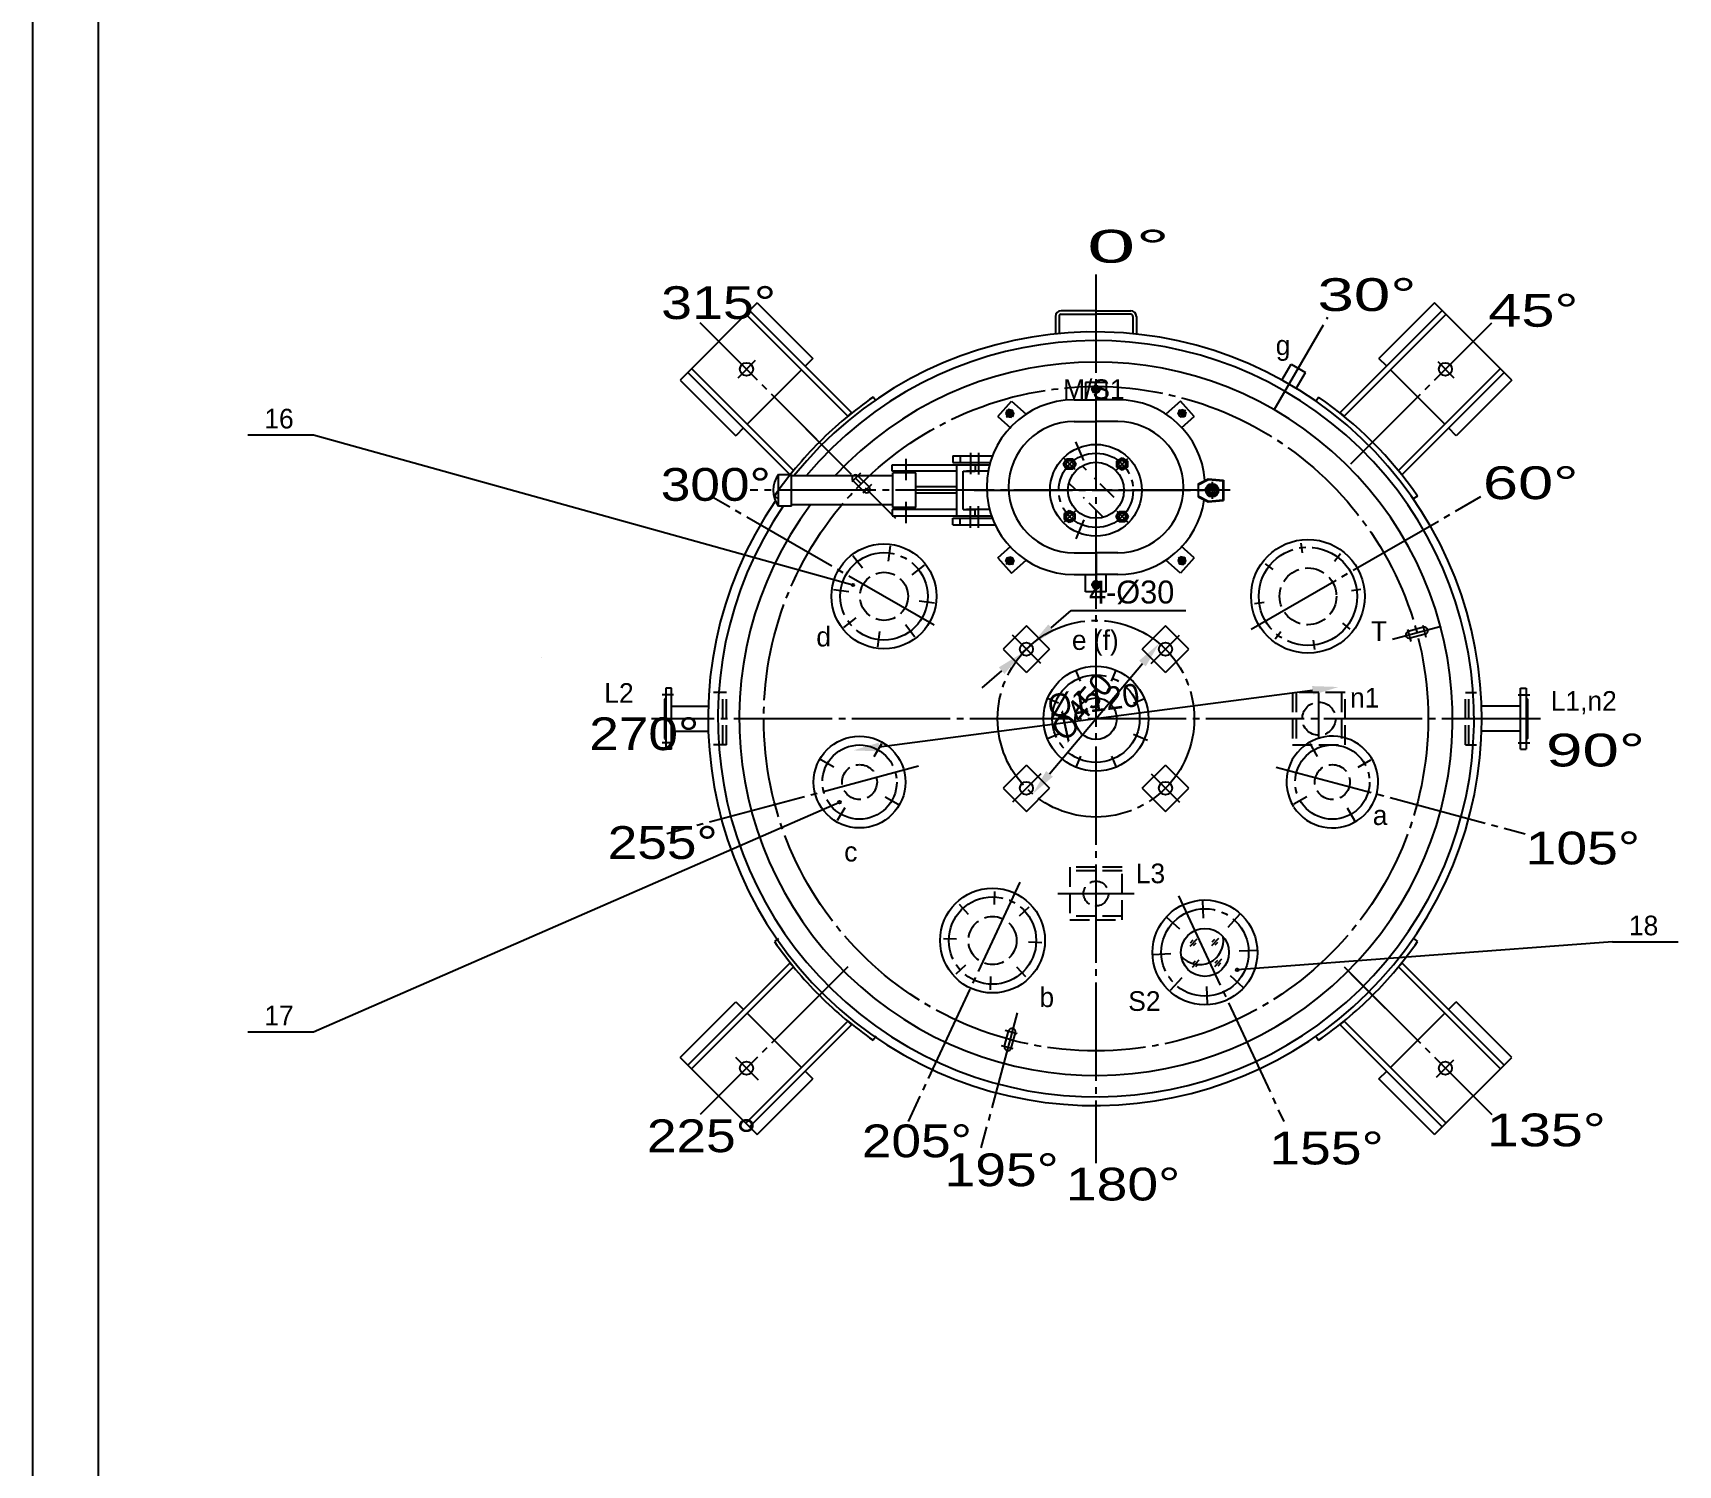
# Model space of a CAD drawing. Extents: x -10 to 10142, y -198 to 739.
# Drawn here: x 9548.1 to 9799, y 116.4 to 334.9 of the extents above; entities that cross this region are included whole.
import ezdxf

# ---------------------------------------------------------------- set-up
doc = ezdxf.new("R2010")
doc.units = 0
doc.linetypes.add('DASHDOT', pattern=[18, 15, -1, 1, -1])
doc.linetypes.add('DASHED', pattern=[4, 3, -1])
doc.layers.get('0').update_dxf_attribs({"color": 8, "linetype": 'CONTINUOUS'})
doc.layers.get('DEFPOINTS').update_dxf_attribs({"linetype": 'CONTINUOUS'})
for name, color, linetype in [('1', 8, 'CONTINUOUS'), ('2', 94, 'DASHDOT'), ('3', 2, 'DASHED'), ('5', 1, 'CONTINUOUS'), ('85', 7, 'CONTINUOUS')]:
    doc.layers.add(name, color=color, linetype=linetype)
doc.styles.get("Standard").update_dxf_attribs({"font": 'cadt_en', "bigfont": 'cadt_hz'})
doc.styles.add('STYLE1', font='cadt_en.shx', dxfattribs={"bigfont": 'cadt_hz.shx'})
doc.styles.add('STYLE526', font='cadt_en.shx', dxfattribs={"width": 1.493599, "bigfont": 'cadt_hz.shx'})
doc.styles.add('STYLE530', font='cadt_en.shx', dxfattribs={"width": 1.981314, "bigfont": 'cadt_hz.shx'})
doc.styles.add('STYLE531', font='cadt_en.shx', dxfattribs={"width": 1.439846, "bigfont": 'cadt_hz.shx'})
doc.styles.add('STYLE532', font='cadt_en.shx', dxfattribs={"width": 1.261579, "bigfont": 'cadt_hz.shx'})
doc.styles.add('STYLE533', font='cadt_en.shx', dxfattribs={"width": 1.213584, "bigfont": 'cadt_hz.shx'})
doc.styles.add('STYLE534', font='cadt_en.shx', dxfattribs={"width": 1.213584, "bigfont": 'cadt_hz.shx'})
doc.styles.add('STYLE535', font='cadt_en.shx', dxfattribs={"width": 1.213584, "bigfont": 'cadt_hz.shx'})
doc.styles.add('STYLE536', font='cadt_en.shx', dxfattribs={"width": 1.493599, "bigfont": 'cadt_hz.shx'})
doc.styles.add('STYLE537', font='cadt_en.shx', dxfattribs={"width": 1.261579, "bigfont": 'cadt_hz.shx'})
doc.styles.add('STYLE538', font='cadt_en.shx', dxfattribs={"width": 1.213584, "bigfont": 'cadt_hz.shx'})
doc.styles.add('STYLE539', font='cadt_en.shx', dxfattribs={"width": 1.259578, "bigfont": 'cadt_hz.shx'})
doc.styles.add('STYLE540', font='cadt_en.shx', dxfattribs={"width": 1.261722, "bigfont": 'cadt_hz.shx'})
doc.styles.add('STYLE545', font='cadt_en.shx', dxfattribs={"width": 1.359855, "bigfont": 'cadt_hz.shx'})
doc.styles.add('STYLE546', font='cadt_en.shx', dxfattribs={"width": 1.267812, "bigfont": 'cadt_hz.shx'})
doc.styles.add('STYLE547', font='cadt_en.shx', dxfattribs={"width": 1.213584, "bigfont": 'cadt_hz.shx'})
doc.styles.add('STYLE548', font='cadt_en.shx', dxfattribs={"width": 1.311643, "bigfont": 'cadt_hz.shx'})
doc.dimstyles.get("Standard").update_dxf_attribs({"dimtxt": 3.5, "dimasz": 4, "dimexe": 2, "dimexo": 0, "dimgap": 1, "dimtad": 1, "dimtoh": 1, "dimdec": 4, "dimzin": 0, "dimtxsty": 'STANDARD', "dimcen": 0, "dimazin": 3, "dimtfac": 1, "dimtdec": 4, "dimtmove": 0, "dimatfit": 3, "dimtolj": 1, "dimtzin": 0})

# ---------------------------------------------------------------- blocks, each defined once
blk = doc.blocks.new('*D24')
at = {"color": 0}
blk.add_line((9703.15, 221.84), (9717.32, 238.67), dxfattribs=at)
for points in [[(9716.81, 239.1), (9717.83, 238.24), (9719.89, 241.73)], [(9702.64, 222.27), (9703.66, 221.41), (9700.58, 218.78)]]:
    blk.add_solid(points, dxfattribs=at)
at = {"layer": 'DEFPOINTS', "color": 0}
for p in [(9719.89, 241.73), (9700.58, 218.78)]:
    blk.add_point(p, dxfattribs=at)
at = {"color": 0, "insert": (9708.13, 232.02), "char_height": 3.5, "attachment_point": 5, "rotation": 49.9235}
blk.add_mtext('\\A1;%%c450', dxfattribs=at)
blk = doc.blocks.new('*U25')
at = {"layer": '2'}
blk.add_line((6717.4, 278.18), (6734.75, 260.84, 1), dxfattribs=at)
blk = doc.blocks.new('*U26')
at = {"layer": '2'}
blk.add_line((6727.47, 192.39), (6717.4, 182.33, 1), dxfattribs=at)
blk = doc.blocks.new('*U27')
at = {"layer": '2'}
blk.add_line((6803.19, 192.39), (6813.26, 182.33, 1), dxfattribs=at)
blk = doc.blocks.new('*D28')
at = {"color": 0}
blk.add_line((9743.29, 234.57), (9677.18, 225.93), dxfattribs=at)
for points in [[(9743.2, 235.23), (9743.38, 233.91), (9747.25, 235.09)], [(9677.1, 226.6), (9677.27, 225.27), (9673.22, 225.42)]]:
    blk.add_solid(points, dxfattribs=at)
at = {"layer": 'DEFPOINTS', "color": 0}
for p in [(9747.25, 235.09), (9673.22, 225.42)]:
    blk.add_point(p, dxfattribs=at)
at = {"color": 0, "insert": (9709.88, 232.98), "char_height": 3.5, "attachment_point": 5, "rotation": 7.4443}
blk.add_mtext('\\A1;%%c1120', dxfattribs=at)
blk = doc.blocks.new('*D29')
at = {"color": 0}
for p, q in [((9703.41, 244.14), (9706.43, 246.76)), ((9706.43, 246.76), (9723.93, 246.76)), ((9698.87, 240.2), (9700.39, 241.51)), ((9695.85, 237.58), (9692.83, 234.96))]:
    blk.add_line(p, q, dxfattribs=at)
for points in [[(9702.97, 244.64), (9703.84, 243.63), (9700.39, 241.51)], [(9695.42, 238.09), (9696.29, 237.08), (9698.87, 240.2)]]:
    blk.add_solid(points, dxfattribs=at)
at = {"layer": 'DEFPOINTS', "color": 0}
for p in [(9700.39, 241.51), (9698.87, 240.2)]:
    blk.add_point(p, dxfattribs=at)
at = {"color": 0, "insert": (9715.68, 249.51), "char_height": 3.5, "attachment_point": 5}
blk.add_mtext('\\A1;4-%%c30', dxfattribs=at)
blk = doc.blocks.new('*U30')
at = {"layer": '2'}
for p, q in [((6765.33, 298.03), (6765.33, 162.47)), ((6765.33, 281.24), (6765.33, 279.76)), ((6765.33, 281.07), (6765.33, 279.93)), ((6766.07, 280.5), (6764.59, 280.5, 6.28)), ((6764.76, 280.5), (6765.9, 280.5)), ((6751.65, 277.3), (6752.76, 276.33)), ((6751.71, 276.26), (6752.69, 277.37, 6.28)), ((6751.78, 277.19), (6752.63, 276.44)), ((6752.58, 277.24), (6751.83, 276.39)), ((6779.01, 277.3), (6777.91, 276.33)), ((6778.95, 276.26), (6777.97, 277.37)), ((6778.88, 277.19), (6778.03, 276.44)), ((6778.08, 277.24), (6778.83, 276.39)), ((6736.31, 269.9), (6736.31, 266.63)), ((6746.18, 270.8), (6746.18, 267.53)), ((6747.43, 270.79), (6747.43, 267.52)), ((6762.17, 268.25), (6760.48, 269.95)), ((6768.49, 268.25), (6770.19, 269.95)), ((6783.04, 266.4), (6783.04, 263.78)), ((6785.78, 265.09), (6712.6, 265.09)), ((6783.88, 265.09), (6782.21, 265.09)), ((6736.31, 263.33), (6736.31, 260.06)), ((6746.18, 259.38), (6746.18, 262.66)), ((6747.43, 259.39), (6747.43, 262.66)), ((6762.17, 261.93), (6760.48, 260.24)), ((6768.49, 261.93), (6770.19, 260.24)), ((6751.65, 253.84), (6752.76, 254.82)), ((6751.71, 254.89), (6752.69, 253.78)), ((6751.78, 253.96), (6752.63, 254.71)), ((6752.58, 253.91), (6751.83, 254.76)), ((6779.01, 253.84), (6777.91, 254.82)), ((6778.95, 254.89), (6777.97, 253.78, 6.28)), ((6778.88, 253.96), (6778.03, 254.71)), ((6778.08, 253.91), (6778.83, 254.76)), ((6765.33, 249.91), (6765.33, 251.39)), ((6765.33, 250.08), (6765.33, 251.22)), ((6766.07, 250.65), (6764.59, 250.65)), ((6764.76, 250.65), (6765.9, 250.65))]:
    blk.add_line(p, q, dxfattribs=at)
blk.add_circle((6765.33, 265.09), 5.67, dxfattribs=at)
at = {"layer": '3'}
for p, q in [((6763.91, 268.16), (6763.25, 268.82)), ((6762.22, 265.2), (6761.21, 266.2, 1)), ((6768.1, 263.97), (6765.11, 266.96)), ((6766.41, 261.01), (6763.42, 264))]:
    blk.add_line(p, q, dxfattribs=at)
at = {"layer": '5'}
for centre, radius, start, end in [((6765.33, 280.5), 0.333, 342, 612), ((6752.2, 276.81), 0.333, 336.5127, 606.5127), ((6778.46, 276.81), 0.333, 293.4873, 563.4873), ((6769.34, 269.1), 0.533, 252, 522), ((6783.04, 265.09), 0.533, 342, 612), ((6761.32, 261.08), 0.533, 72, 342), ((6769.34, 261.08), 0.533, 162, 432), ((6752.2, 254.33), 0.333, 113.4873, 383.4873), ((6778.46, 254.33), 0.333, 156.5127, 426.5127), ((6765.33, 250.65), 0.333, 108, 378)]:
    blk.add_arc(centre, radius, start, end, dxfattribs=at)
at = {"layer": '85'}
for p, q in [((6763.76, 281.56), (6763.76, 278.91)), ((6766.9, 281.56), (6763.76, 281.56)), ((6766.9, 281.56), (6766.9, 278.91)), ((6750.37, 276.34), (6752.45, 278.7)), ((6752.45, 278.7), (6754.68, 276.72)), ((6762, 278.91), (6765.33, 278.91)), ((6764.72, 280.5), (6765.02, 281.03)), ((6765.02, 279.97), (6764.72, 280.5)), ((6765.02, 281.03), (6765.64, 281.03)), ((6765.64, 279.97), (6765.02, 279.97)), ((6768.66, 278.91), (6765.33, 278.91)), ((6765.64, 281.03), (6765.95, 280.5)), ((6765.95, 280.5), (6765.64, 279.97)), ((6778.21, 278.7), (6775.98, 276.72)), ((6780.3, 276.34), (6778.21, 278.7)), ((6750.37, 276.34), (6752.35, 274.58)), ((6752.01, 277.4), (6751.6, 276.94)), ((6751.6, 276.94), (6751.8, 276.35)), ((6751.8, 276.35), (6752.4, 276.23)), ((6752.61, 277.28), (6752.01, 277.4)), ((6752.4, 276.23), (6752.81, 276.69)), ((6752.81, 276.69), (6752.61, 277.28)), ((6777.86, 276.69), (6778.05, 277.28)), ((6778.26, 276.23), (6777.86, 276.69)), ((6778.05, 277.28), (6778.65, 277.4)), ((6778.87, 276.35), (6778.26, 276.23)), ((6780.3, 276.34), (6778.31, 274.58)), ((6778.65, 277.4), (6779.06, 276.94)), ((6779.06, 276.94), (6778.87, 276.35, 6.28)), ((6762, 275.57), (6765.33, 275.57)), ((6768.66, 275.57), (6765.33, 275.57)), ((6734.27, 269), (6749.11, 269)), ((6734.27, 268), (6734.27, 269, 6.28)), ((6743.49, 270.34), (6749.55, 270.34)), ((6743.49, 270.34), (6743.49, 269.35)), ((6743.49, 269.35), (6749.21, 269.35)), ((6744.1, 261.18), (6744.1, 269)), ((6744.43, 269), (6746.93, 269)), ((6744.64, 270.34), (6744.64, 269.35)), ((6746.93, 269), (6746.93, 268.01)), ((6760.4, 269.1), (6760.86, 269.9)), ((6760.86, 268.3), (6760.4, 269.1)), ((6760.86, 269.9), (6761.79, 269.9)), ((6761.79, 269.9), (6762.25, 269.1, 6.28)), ((6762.25, 269.1), (6761.79, 268.3)), ((6768.54, 269.56), (6769.34, 270.02)), ((6768.54, 268.64), (6768.54, 269.56)), ((6769.34, 268.17), (6768.54, 268.64)), ((6769.34, 270.02), (6770.14, 269.56)), ((6770.14, 268.64), (6769.34, 268.17, 6.28)), ((6770.14, 269.56), (6770.14, 268.64)), ((6716.9, 262.67), (6716.9, 267.52)), ((6716.9, 267.52), (6718.9, 267.52)), ((6718.9, 262.67), (6718.9, 267.52)), ((6734.33, 267.32), (6718.9, 267.32)), ((6744.1, 268), (6734.27, 268)), ((6735.51, 267.77), (6734.33, 267.77)), ((6734.33, 262.47), (6734.33, 267.77)), ((6737.88, 267.77), (6735.51, 267.77)), ((6737.88, 262.75), (6737.88, 267.77)), ((6745.1, 262.18), (6745.1, 268.01, 6.28)), ((6745.1, 268.01), (6746.93, 268.01)), ((6748.89, 268), (6745.61, 268)), ((6761.79, 268.3), (6760.86, 268.3)), ((6780.92, 266.06), (6782.47, 266.86)), ((6780.92, 265.91), (6782.5, 266.73)), ((6780.92, 266.06), (6780.92, 264.12)), ((6782.47, 266.86), (6784.8, 266.64)), ((6782.5, 266.73), (6784.66, 266.52)), ((6784.66, 266.52), (6784.66, 263.66)), ((6784.8, 266.64), (6784.8, 263.54)), ((6744.1, 265.64), (6737.88, 265.64)), ((6744.1, 264.66), (6737.88, 264.66)), ((6780.92, 264.27), (6782.5, 263.46)), ((6780.92, 264.12), (6782.47, 263.32)), ((6782.12, 265.09), (6782.58, 265.89)), ((6782.58, 264.29), (6782.12, 265.09)), ((6782.47, 263.32), (6784.8, 263.54)), ((6782.5, 263.46), (6784.66, 263.66)), ((6782.58, 265.89), (6783.51, 265.89)), ((6783.51, 264.29), (6782.58, 264.29)), ((6783.51, 265.89), (6783.97, 265.09)), ((6783.97, 265.09), (6783.51, 264.29)), ((6784.8, 263.54), (6784.8, 265.09)), ((6718.9, 262.67), (6716.9, 262.67)), ((6734.33, 262.87), (6718.9, 262.87)), ((6744.1, 262.18), (6734.27, 262.18)), ((6734.27, 262.18), (6734.27, 261.18)), ((6734.27, 261.18), (6749.41, 261.18)), ((6737.88, 262.47), (6734.33, 262.47)), ((6737.88, 262.47), (6737.88, 262.75)), ((6744.43, 261.18), (6746.93, 261.18)), ((6745.1, 262.18), (6746.93, 262.18)), ((6749.1, 262.18), (6745.61, 262.18)), ((6746.93, 261.18), (6746.93, 262.18)), ((6760.52, 261.55), (6761.32, 262.01, 6.28)), ((6760.52, 260.62), (6760.52, 261.55)), ((6761.32, 262.01), (6762.12, 261.55)), ((6762.12, 261.55), (6762.12, 260.62)), ((6768.41, 261.08), (6768.88, 261.88)), ((6768.88, 260.28), (6768.41, 261.08, 6.28)), ((6768.88, 261.88), (6769.8, 261.88)), ((6769.8, 261.88), (6770.26, 261.08)), ((6770.26, 261.08), (6769.8, 260.28)), ((6743.49, 259.84), (6743.49, 260.84)), ((6743.49, 260.84), (6749.54, 260.84)), ((6743.49, 259.84), (6749.96, 259.84)), ((6744.64, 259.84), (6744.64, 260.84)), ((6761.32, 260.16), (6760.52, 260.62)), ((6762.12, 260.62), (6761.32, 260.16)), ((6769.8, 260.28), (6768.88, 260.28)), ((6750.37, 254.81), (6752.35, 256.57)), ((6780.3, 254.81), (6778.31, 256.57)), ((6750.37, 254.81), (6752.45, 252.45)), ((6751.6, 254.21), (6751.8, 254.8, 6.28)), ((6752.01, 253.75), (6751.6, 254.21)), ((6751.8, 254.8), (6752.4, 254.92)), ((6752.61, 253.87), (6752.01, 253.75)), ((6752.4, 254.92), (6752.81, 254.46)), ((6752.45, 252.45), (6754.68, 254.43)), ((6752.81, 254.46), (6752.61, 253.87)), ((6762, 255.57), (6765.33, 255.57)), ((6768.66, 255.57), (6765.33, 255.57)), ((6778.21, 252.45), (6775.98, 254.43)), ((6778.26, 254.92), (6777.86, 254.46)), ((6777.86, 254.46), (6778.05, 253.87)), ((6778.05, 253.87), (6778.65, 253.75)), ((6780.3, 254.81), (6778.21, 252.45)), ((6778.87, 254.8), (6778.26, 254.92)), ((6778.65, 253.75), (6779.06, 254.21)), ((6779.06, 254.21), (6778.87, 254.8)), ((6762, 252.24), (6765.33, 252.24)), ((6763.76, 249.59), (6763.76, 252.24)), ((6765.02, 251.18), (6764.72, 250.65)), ((6765.64, 251.18), (6765.02, 251.18)), ((6768.66, 252.24), (6765.33, 252.24, 6.28)), ((6765.95, 250.65), (6765.64, 251.18)), ((6766.9, 249.59), (6766.9, 252.24)), ((6766.9, 249.59), (6763.76, 249.59)), ((6764.72, 250.65), (6765.02, 250.12)), ((6765.02, 250.12), (6765.64, 250.12)), ((6765.64, 250.12), (6765.95, 250.65, 6.28))]:
    blk.add_line(p, q, dxfattribs=at)
for centre, radius in [((6765.33, 280.5), 0.533), ((6765.33, 280.5), 0.25), ((6752.2, 276.81), 0.533), ((6752.2, 276.81), 0.25), ((6778.46, 276.81), 0.533), ((6778.46, 276.81), 0.25), ((6765.33, 265.09), 7), ((6761.32, 269.1), 0.8), ((6761.32, 269.1), 0.533), ((6765.33, 265.09), 4.27), ((6769.34, 269.1), 0.8), ((6769.34, 269.1), 0.533), ((6783.04, 265.09), 1), ((6783.04, 265.09), 0.8), ((6783.04, 265.09), 0.583), ((6783.04, 265.09), 0.433), ((6761.32, 261.08), 0.8), ((6761.32, 261.08), 0.533), ((6769.34, 261.08), 0.8), ((6769.34, 261.08), 0.533), ((6752.2, 254.33), 0.533), ((6752.2, 254.33), 0.25), ((6778.46, 254.33), 0.533), ((6778.46, 254.33), 0.25), ((6765.33, 250.65), 0.533), ((6765.33, 250.65), 0.25)]:
    blk.add_circle(centre, radius, dxfattribs=at)
for centre, radius, start, end in [((6762, 265.57), 13.33, 90, 270), ((6768.66, 265.57), 13.33, 4.399, 90), ((6762, 265.57), 10, 90, 270), ((6768.66, 265.57), 10, 270, 450), ((6720.28, 265.09), 4.16, 144.3252, 215.6748), ((6768.66, 265.57), 13.33, 270, 351.6542)]:
    blk.add_arc(centre, radius, start, end, dxfattribs=at)
blk = doc.blocks.new('*U127')
at = {"layer": '2'}
blk.add_line((6726.44, 269.15), (6704.95, 290.63, 1), dxfattribs=at)
blk = doc.blocks.new('*U128')
at = {"layer": '2'}
blk.add_line((6726.44, 191.36), (6704.95, 169.88, 1), dxfattribs=at)
blk = doc.blocks.new('*U129')
at = {"layer": '2'}
blk.add_line((6804.22, 191.36), (6825.71, 169.88, 1), dxfattribs=at)
blk = doc.blocks.new('*U130')
at = {"layer": '2'}
blk.add_line((6804.22, 269.15), (6825.72, 290.64, 1), dxfattribs=at)

msp = doc.modelspace()

# ---------------------------------------------------------------- linework, layer by layer
at = {"color": 7}
for p, q in [((9548.09218, -102.03719), (9548.09218, 738.96281)), ((9590.8927, 273.52748), (9673.17399, 250.65037)), ((9625.7421, 239.63008), (9625.74144, 239.63008, 1)), ((9590.8927, 182.48374), (9671.11847, 217.53673)), ((9724.61934, 195.5602), (9725.65367, 196.68856, 6.28319)), ((9724.66813, 196.08357), (9725.056, 196.50671)), ((9725.13651, 195.65423), (9725.52438, 196.07736)), ((9727.92423, 195.67416), (9728.95856, 196.80252)), ((9727.97301, 196.19753), (9728.36089, 196.62067)), ((9728.44139, 195.76819), (9728.82927, 196.19132)), ((9789.02804, 196.21802), (9731.77446, 191.9353, 1)), ((9724.96122, 192.36927), (9725.99556, 193.49763)), ((9725.01001, 192.89265), (9725.39789, 193.31578)), ((9728.38007, 192.48323), (9729.4144, 193.6116)), ((9728.42886, 193.00661), (9728.81674, 193.42975)), ((9725.47839, 192.4633), (9725.86627, 192.88644)), ((9728.89724, 192.57726), (9729.28511, 193.0004))]:
    msp.add_line(p, q, dxfattribs=at)
for centre in [(9673.17399, 250.65037), (9671.11847, 217.53673), (9731.77446, 191.9353)]:
    msp.add_circle(centre, 0.2, dxfattribs=at)
at = {"layer": '1', "color": 7}
for p, q in [((9558.09218, -92.03719), (9558.09218, 713.96281)), ((9658.58623, 293.68842), (9646.80112, 281.9033, 1)), ((9658.58623, 293.68842), (9667.07152, 285.20313)), ((9761.88636, 293.68842), (9753.40107, 285.20313)), ((9773.67147, 281.9033), (9761.88636, 293.68842)), ((9672.39839, 276.38787), (9656.84204, 291.94422, 6.28319)), ((9672.96407, 276.95356), (9657.40772, 292.5099)), ((9704.06963, 291.61214), (9704.06963, 288.91345)), ((9704.60296, 291.61214), (9704.60296, 288.96848, 6.28319)), ((9710.23629, 292.4788), (9704.93629, 292.4788)), ((9704.93629, 291.94547), (9710.23629, 291.94547)), ((9710.23629, 292.4788), (9715.53629, 292.4788)), ((9715.53629, 291.94547), (9710.23629, 291.94547)), ((9715.86963, 291.61214), (9715.86963, 288.96848)), ((9716.40296, 291.61214), (9716.40296, 288.91345)), ((9747.50852, 276.95356), (9763.06487, 292.5099)), ((9748.0742, 276.38787), (9763.63055, 291.94422)), ((9664.10167, 268.09115), (9648.54532, 283.6475)), ((9667.07152, 285.20313), (9665.893, 284.02462)), ((9738.5996, 281.90233), (9740.00083, 284.32933)), ((9740.00083, 284.32933), (9742.18529, 283.06813)), ((9754.57959, 284.02462), (9753.40107, 285.20313)), ((9756.37092, 268.09115), (9771.92727, 283.6475)), ((9646.80112, 281.9033), (9655.2864, 273.41802)), ((9663.53598, 267.52546), (9647.97963, 283.08181)), ((9665.32732, 283.45894), (9657.0306, 275.16222)), ((9740.78117, 280.63612), (9742.18529, 283.06813)), ((9763.44199, 275.16222), (9755.14527, 283.45894)), ((9756.93661, 267.52546), (9772.49296, 283.08181)), ((9773.67147, 281.9033), (9765.18619, 273.41802)), ((9676.69802, 278.68538), (9676.26772, 279.30676, 6.28319)), ((9743.77457, 278.68538), (9744.20487, 279.30676)), ((9672.39839, 276.38787), (9672.96407, 276.95356, 6.28319)), ((9748.0742, 276.38787), (9747.50852, 276.95356)), ((9580.8927, 273.52748), (9590.8927, 273.52748)), ((9656.46491, 274.59653), (9655.2864, 273.41802)), ((9765.18619, 273.41802), (9764.00768, 274.59653)), ((9664.10167, 268.09115), (9663.53598, 267.52546)), ((9673.1839, 266.55139), (9674.88096, 264.85433)), ((9673.93815, 267.30564), (9675.6352, 265.60858, 6.28319)), ((9756.37092, 268.09115), (9756.93661, 267.52546)), ((9661.80416, 263.79152), (9661.18278, 264.22181)), ((9759.28981, 264.22181), (9758.63599, 263.76906)), ((9699.62969, 244.39538), (9696.09416, 240.85984)), ((9703.16523, 240.85984), (9699.62969, 244.39538)), ((9720.8429, 244.39538), (9717.30736, 240.85984)), ((9724.37843, 240.85984), (9720.8429, 244.39538)), ((9760.19761, 244.19248), (9757.87939, 243.57132)), ((9760.47368, 243.16216), (9758.15546, 242.541)), ((9696.09416, 240.85984), (9699.62969, 237.32431)), ((9703.16523, 240.85984), (9699.62969, 237.32431)), ((9720.8429, 237.32431), (9717.30736, 240.85984)), ((9720.8429, 237.32431), (9724.37843, 240.85984)), ((9644.61327, 233.45324), (9644.41327, 233.25324)), ((9644.61327, 234.91991), (9644.61327, 225.58658)), ((9645.47994, 234.91991), (9644.61327, 234.91991)), ((9645.47994, 225.58658), (9645.47994, 234.91991)), ((9774.99265, 225.58658), (9774.99265, 234.91991)), ((9774.99265, 234.91991), (9775.85932, 234.91991)), ((9775.85932, 234.91991), (9775.85932, 225.58658)), ((9775.85932, 233.45324), (9776.05932, 233.25324)), ((9644.41327, 233.25324), (9644.41327, 227.25324)), ((9645.47994, 232.15324), (9651.11054, 232.15324)), ((9774.99265, 232.15324), (9769.04934, 232.15324)), ((9776.05932, 233.25324), (9776.05932, 227.25324)), ((9645.47994, 228.35324), (9651.11054, 228.35324)), ((9774.99265, 228.35324), (9769.04934, 228.35324)), ((9644.41327, 227.25324), (9644.61327, 227.05324)), ((9776.05932, 227.25324), (9775.85932, 227.05324)), ((9645.47994, 225.58658), (9644.61327, 225.58658)), ((9774.99265, 225.58658), (9775.85932, 225.58658)), ((9699.62969, 223.18217), (9696.09416, 219.64664)), ((9699.62969, 223.18217), (9703.16523, 219.64664)), ((9717.30736, 219.64664), (9720.8429, 223.18217)), ((9724.37843, 219.64664), (9720.8429, 223.18217)), ((9696.09416, 219.64664), (9699.62969, 216.11111)), ((9699.62969, 216.11111), (9703.16523, 219.64664)), ((9717.30736, 219.64664), (9720.8429, 216.11111)), ((9720.8429, 216.11111), (9724.37843, 219.64664)), ((9661.80416, 196.71496), (9661.18278, 196.28467, 6.28319)), ((9758.66843, 196.71496), (9759.28981, 196.28467)), ((9789.02804, 196.21802), (9799.02804, 196.21802, 1)), ((9663.53598, 192.98102), (9647.97963, 177.42467)), ((9664.10167, 192.41533), (9648.54532, 176.85899)), ((9664.10167, 192.41533), (9663.53598, 192.98102, 6.28319)), ((9756.37092, 192.41533), (9756.93661, 192.98102)), ((9756.37092, 192.41533), (9771.92727, 176.85899)), ((9756.93661, 192.98102), (9772.49296, 177.42467)), ((9646.80112, 178.60318), (9655.2864, 187.08846)), ((9655.2864, 187.08846), (9656.46491, 185.90995)), ((9764.00768, 185.90995), (9765.18619, 187.08846)), ((9773.67147, 178.60318), (9765.18619, 187.08846)), ((9672.39839, 184.11861), (9656.84204, 168.56227)), ((9657.0306, 185.34427), (9665.32732, 177.04755)), ((9672.96407, 183.55293), (9657.40772, 167.99658)), ((9672.39839, 184.11861), (9672.96407, 183.55293)), ((9748.0742, 184.11861), (9747.50852, 183.55293, 6.28319)), ((9747.50852, 183.55293), (9763.06487, 167.99658)), ((9748.0742, 184.11861), (9763.63055, 168.56227)), ((9755.14527, 177.04755), (9763.44199, 185.34427)), ((9580.8927, 182.48374), (9590.8927, 182.48374, 1)), ((9676.69802, 181.82111), (9676.26772, 181.19973)), ((9696.29705, 180.29193), (9696.91822, 182.61015)), ((9697.32737, 180.01585), (9697.94854, 182.33407)), ((9743.77457, 181.82111), (9744.20487, 181.19973, 6.28319)), ((9646.80112, 178.60318), (9658.58623, 166.81807, 1)), ((9761.88636, 166.81807), (9773.67147, 178.60318, 1)), ((9665.893, 176.48186), (9667.07152, 175.30335)), ((9753.40107, 175.30335), (9754.57959, 176.48186)), ((9658.58623, 166.81807), (9667.07152, 175.30335)), ((9761.88636, 166.81807), (9753.40107, 175.30335))]:
    msp.add_line(p, q, dxfattribs=at)
for centre, radius in [((9656.93632, 283.55322), 1), ((9763.53627, 283.55322), 1), ((9677.90468, 248.91991), 8), ((9742.56791, 248.91991), 8.66667), ((9699.62969, 240.85984), 1), ((9720.8429, 240.85984), 1), ((9710.23629, 230.25324), 8), ((9710.23629, 230.25324), 3.16667), ((9674.17506, 220.59066), 7), ((9699.62969, 219.64664), 1), ((9720.8429, 219.64664), 1), ((9694.45855, 196.41775), 8), ((9726.85928, 194.60514), 8), ((9726.85928, 194.60514), 3.66667), ((9656.93632, 176.95327), 1), ((9763.53627, 176.95327), 1)]:
    msp.add_circle(centre, radius, dxfattribs=at)
for centre, radius, start, end in [((9704.93629, 291.61214), 0.86667, 90, 180), ((9704.93629, 291.61214), 0.33333, 90, 180), ((9715.53629, 291.61214), 0.86667, 0, 90), ((9715.53629, 291.61214), 0.33333, 0, 90), ((9710.07994, 230.25324), 59, 145.6938896, 141.0847796), ((9710.23629, 230.25324), 57.66667, 145.7980324, 140.0069294), ((9710.23629, 230.25324), 54.4, 143.1628701, 137.0554155), ((9710.23629, 230.25324), 59.66667, 124.7018207, 135), ((9710.23629, 230.25324), 59.66667, 34.7018207, 55.2981793), ((9710.23629, 230.25324), 59.66667, 135, 145.2981793), ((9673.56102, 266.92851), 0.53333, 45, 225), ((9675.25808, 265.23146), 0.53333, 225, 45), ((9758.01743, 243.05616), 0.53333, 105, 285), ((9760.33565, 243.67732), 0.53333, 285, 105), ((9746.29753, 220.59066), 7, 213.0511908, 212.1624086), ((9710.23629, 230.25324), 59.66667, 214.7018207, 225), ((9726.01404, 196.41775), 3.66667, 220.8266201, 9.1733799), ((9710.23629, 230.25324), 59.66667, 315, 325.2981793), ((9710.23629, 230.25324), 59.66667, 225, 235.2981793), ((9710.23629, 230.25324), 59.66667, 304.7018207, 315), ((9697.43338, 182.47211), 0.53333, 345, 165), ((9696.81221, 180.15389), 0.53333, 165, 345)]:
    msp.add_arc(centre, radius, start, end, dxfattribs=at)
at = {"layer": '2', "color": 7}
for p, q in [((9737.43629, 277.36502), (9745.58529, 291.47949, 1)), ((9658.25252, 284.86942), (9655.60169, 282.21859)), ((9762.3757, 284.71379), (9764.84713, 282.24235)), ((9708.37686, 269.62027), (9707.18285, 272.50286)), ((9674.31718, 267.68467), (9672.99827, 266.36576, 6.28319)), ((9685.54558, 244.50844), (9651.53709, 264.14325)), ((9676.01423, 265.98761), (9674.68083, 264.65421)), ((9691.63602, 265.0918), (9728.80613, 265.0918)), ((9733.88985, 243.90963), (9768.9355, 264.14325)), ((9708.37686, 260.56334), (9707.18285, 257.68074)), ((9678.60879, 254.2682), (9678.91868, 256.62201)), ((9741.48625, 257.01744), (9741.67633, 255.57363)), ((9674.62075, 253.1996), (9673.17548, 255.08312, 1)), ((9682.18437, 252.20383), (9684.06789, 253.64911)), ((9710.25261, 255.55532), (9710.25261, 250.84929)), ((9736.05989, 253.89419), (9737.21522, 253.00768)), ((9747.53173, 255.38889), (9746.64522, 254.23356)), ((9672.55639, 249.62402), (9670.20258, 249.93391)), ((9750.65498, 249.96253), (9749.21117, 249.77245)), ((9683.25297, 248.21579), (9685.60678, 247.90591)), ((9734.43134, 247.84871), (9735.87515, 248.03879)), ((9673.62498, 245.63598), (9671.74147, 244.19071)), ((9677.20056, 243.57162), (9676.89068, 241.21781)), ((9681.1886, 244.64021), (9682.63388, 242.75669)), ((9737.55459, 242.42235), (9738.4411, 243.57768)), ((9749.02643, 243.91705), (9747.8711, 244.80356)), ((9755.44283, 242.3663), (9762.91191, 244.36763)), ((9758.2942, 242.02323), (9757.80614, 243.84469, 6.28319)), ((9760.61242, 242.6444), (9760.12967, 244.44606)), ((9701.83953, 238.65), (9697.48609, 243.00345)), ((9718.63305, 238.65), (9722.9865, 243.00345)), ((9743.60007, 240.7938), (9743.40999, 242.23761)), ((9707.86067, 235.98852), (9707.17483, 237.64428)), ((9712.61192, 235.98852), (9713.29776, 237.64428)), ((9645.81327, 233.91991), (9644.07994, 233.91991, 6.28319)), ((9744.23629, 227.28031), (9744.23629, 234.22471, 6.28319)), ((9774.65932, 233.91991), (9776.39265, 233.91991)), ((9704.50102, 232.62887), (9702.84526, 233.31471)), ((9715.97157, 232.62887), (9717.62733, 233.31471)), ((9778.0163, 230.25324), (9642.45629, 230.25324)), ((9645.81327, 226.58658), (9644.07994, 226.58658)), ((9676.43097, 224.49801), (9677.56831, 226.46793)), ((9704.50102, 227.87761), (9702.84526, 227.19177)), ((9715.97157, 227.87761), (9718.076, 227.00593)), ((9744.04162, 224.49801), (9742.90428, 226.46793)), ((9774.65932, 226.58658), (9776.39265, 226.58658)), ((9670.26772, 222.84657), (9668.2978, 223.98391)), ((9707.86067, 224.51797), (9707.17483, 222.86221)), ((9712.61192, 224.51797), (9713.29776, 222.86221)), ((9750.20487, 222.84657), (9752.17479, 223.98391)), ((9683.17285, 223.00161), (9644.76584, 212.71049)), ((9701.83953, 221.85648), (9697.48609, 217.50303, 1)), ((9718.63305, 221.85648), (9722.9865, 217.50303)), ((9737.74553, 222.88216), (9775.70675, 212.71049)), ((9678.08241, 218.33476), (9680.05233, 217.19742, 6.28319)), ((9742.39018, 218.33476), (9740.42026, 217.19742)), ((9671.91916, 216.68332), (9670.78182, 214.7134)), ((9748.55343, 216.68332), (9749.69077, 214.7134)), ((9698.60184, 205.30307), (9681.59123, 168.82369)), ((9694.78603, 203.91832), (9694.69786, 201.89901)), ((9704.4344, 203.58658), (9716.08697, 203.58658)), ((9689.38641, 201.95302), (9690.75193, 200.46281)), ((9699.99381, 201.48989), (9698.50361, 200.12437)), ((9722.83887, 203.22694), (9738.88136, 168.82369)), ((9726.63141, 199.82425), (9726.51546, 202.47992)), ((9723.00768, 198.13447), (9721.04785, 199.93033)), ((9730.38862, 198.45673), (9732.18448, 200.41657)), ((9686.95798, 196.74523), (9688.97728, 196.65707)), ((9701.95911, 196.09027), (9699.93981, 196.17843)), ((9721.64017, 194.37726), (9718.98449, 194.26132)), ((9732.07839, 194.83301), (9734.73406, 194.94896)), ((9688.92328, 191.34561), (9690.41349, 192.71114)), ((9694.13106, 188.91718), (9694.21923, 190.93649)), ((9699.53068, 190.88248), (9698.16516, 192.37269)), ((9723.32994, 190.75354), (9721.53408, 188.7937)), ((9730.71088, 191.0758), (9732.67071, 189.27994)), ((9727.08715, 189.38603), (9727.2031, 186.73035)), ((9698.22193, 185.41501), (9692.69354, 164.78278)), ((9696.40046, 182.74888), (9698.22192, 182.26082, 6.28319)), ((9655.24474, 178.64485), (9658.72261, 175.16698, 1)), ((9695.77929, 180.43066), (9697.58095, 179.94791, 6.28319)), ((9764.74927, 178.16627), (9762.12706, 175.54406))]:
    msp.add_line(p, q, dxfattribs=at)
for centre, radius in [((9710.23629, 230.25324), 50.66667), ((9742.56791, 248.91991), 7.5), ((9677.90468, 248.91991), 6.6665), ((9710.23629, 230.25324), 15), ((9710.23629, 230.25324), 6.66667), ((9674.17506, 220.59066), 5.66667), ((9746.29753, 220.59066), 5.66667), ((9694.45855, 196.41775), 6.6665), ((9726.85928, 194.60514), 6.66667)]:
    msp.add_circle(centre, radius, dxfattribs=at)
at = {"layer": '3', "color": 7}
for p, q in [((9653.87338, 234.25324), (9651.88391, 234.25324)), ((9653.34004, 226.25324), (9653.34004, 234.25324)), ((9653.87338, 226.25324), (9653.87338, 234.25324)), ((9748.2363, 234.25324), (9740.23629, 234.25324)), ((9740.23629, 234.25324), (9740.23629, 226.25324, 6.28319)), ((9740.76963, 234.25324), (9740.76963, 226.25324)), ((9747.70296, 234.25324), (9747.70296, 226.25324)), ((9748.2363, 226.25324), (9748.2363, 234.25324)), ((9766.59921, 226.25324), (9766.59921, 234.25324)), ((9766.59921, 234.25324), (9768.27597, 234.25324)), ((9767.13255, 226.25324), (9767.13255, 234.25324)), ((9653.87338, 226.25324), (9651.88391, 226.25324)), ((9740.23629, 226.25324), (9748.2363, 226.25324)), ((9766.59921, 226.25324), (9768.27597, 226.25324)), ((9714.23629, 207.58658), (9706.23629, 207.58658)), ((9706.23629, 207.58658), (9706.23629, 199.58658)), ((9714.23629, 207.05324), (9706.23629, 207.05324, 1)), ((9714.23629, 199.58658), (9714.23629, 207.58658)), ((9714.23629, 200.11991), (9706.23629, 200.11991)), ((9706.23629, 199.58658), (9714.23629, 199.58658))]:
    msp.add_line(p, q, dxfattribs=at)
for centre, radius in [((9677.90468, 248.91991), 3.6665), ((9742.56791, 248.91991), 4.333), ((9744.23629, 230.25324), 2.53333), ((9674.17506, 220.59066), 2.66667), ((9746.29753, 220.59066), 2.66667), ((9710.23629, 203.58658), 1.9), ((9694.45855, 196.41775), 3.6665)]:
    msp.add_circle(centre, radius, dxfattribs=at)

# ---------------------------------------------------------------- block references
at = {"color": 7}
for name in ['*U30', '*U127', '*U130', '*U25', '*U128', '*U26', '*U27', '*U129']:
    msp.add_blockref(name, (2944.90507, 0), dxfattribs=at)

# ---------------------------------------------------------------- texts
at = {"color": 7, "style": 'STYLE1'}
for s, p in [('g', (9737.65798, 285.71736)), ('e (f)', (9706.56808, 240.74886)), ('n1', (9748.99408, 231.95883))]:
    msp.add_text(s, height=3, dxfattribs=at).set_placement(p)
at = {"color": 7, "style": 'STYLE1', "width": 1.003}
for s, p in [('M/S1', (9705.21455, 279.01636)), ('16', (9583.3927, 274.52748)), ('d', (9667.58043, 241.27531)), ('T', (9752.18228, 242.11143)), ('L2', (9635.25052, 232.67783)), ('L1,n2', (9779.60596, 231.46401)), ('a', (9752.46046, 214.03796)), ('c', (9671.83706, 208.47371)), ('L3', (9716.30939, 205.1586)), ('18', (9791.52804, 197.21802)), ('b', (9701.61929, 186.27091)), ('S2', (9715.16197, 185.68867)), ('17', (9583.3927, 183.48374))]:
    msp.add_text(s, height=3, dxfattribs=at).set_placement(p)
at = {"color": 7, "char_height": 5, "attachment_point": 7}
for s, insert, style in [('0%%d', (9708.88024, 299.74334), 'STYLE530'), ('315%%d', (9643.91034, 291.14222), 'STYLE546'), ('30%%d', (9744.01848, 292.37016), 'STYLE536'), ('45%%d', (9770.06124, 289.96996), 'STYLE545'), ('300%%d', (9643.85902, 263.41594), 'STYLE535'), ('60%%d', (9769.26123, 263.67369), 'STYLE531'), ('270%%d', (9632.94622, 225.38722), 'STYLE534'), ('90%%d', (9778.88516, 222.9001), 'STYLE526'), ('255%%d', (9635.76508, 208.79409), 'STYLE533'), ('105%%d', (9775.77115, 207.96201), 'STYLE532'), ('225%%d', (9641.7494, 164.0664), 'STYLE547'), ('205%%d', (9674.5274, 163.2915), 'STYLE538'), ('135%%d', (9769.86387, 164.95984), 'STYLE548'), ('155%%d', (9736.67471, 162.19911), 'STYLE537'), ('195%%d', (9687.14169, 158.87527), 'STYLE539'), ('180%%d', (9705.645, 156.6984), 'STYLE540')]:
    msp.add_mtext(s, dxfattribs=dict(at, insert=insert, style=style))

# ---------------------------------------------------------------- dimensions: what is measured, and where the dimension line sits
at = {"color": 7}
for p1, p2, text, picture, middle in [((9698.8742, 240.20469), (9700.38519, 241.515), '4-%%c30', '*D29', (9715.67915, 249.50623)), ((9700.57915, 218.77546), (9719.89344, 241.73103), '%%c450', '*D24', (9708.13203, 232.02372)), ((9747.25496, 235.09022), (9673.21763, 225.41627), '%%c1120', '*D28', (9709.88, 232.98006))]:
    dim = msp.add_diameter_dim_2p(p1=p1, p2=p2, text=text, dimstyle='STANDARD', dxfattribs=at)
    dim.commit()
    dim.dimension.update_dxf_attribs({"geometry": picture, "text_midpoint": middle})

doc.saveas('drawing.dxf')
